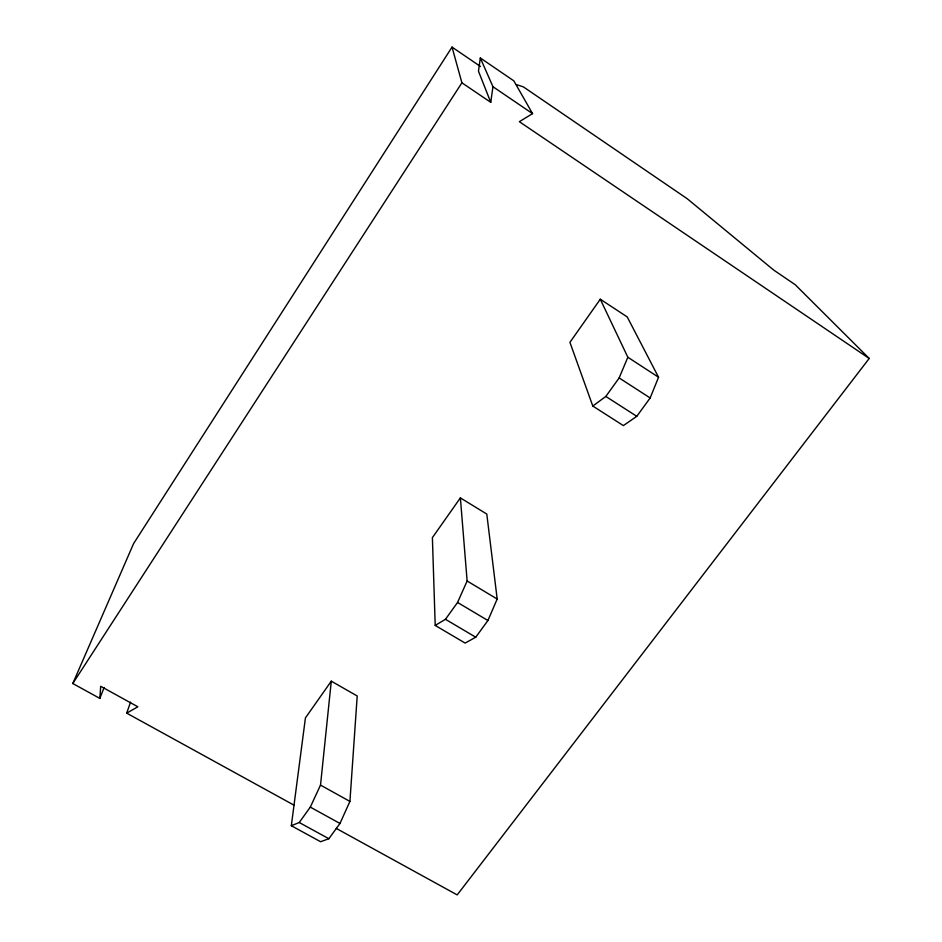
<?xml version="1.0" encoding="UTF-8"?>
<svg xmlns="http://www.w3.org/2000/svg" width="942" height="942" viewBox="0 0 942 942"><rect width="100%" height="100%" fill="white"/><g stroke="black" fill="none" stroke-linecap="round" stroke-linejoin="round"><path stroke-width="1.41" d="M349.918 801.418L357.206 695.985L331.29 681.172L305.432 717.898L291.325 825.722L320.598 841.724L328.852 838.721L339.968 823.461L349.918 801.418L320.515 785.098L331.29 681.172M480.479 66.482L452.03 47.1L133.599 543.569L72.793 683.527L99.84 698.399L100.7 686.294L137.862 706.794L126.687 713.153L293.869 805.092M336.306 828.43L457.2 894.9L869.207 358.466L519.348 121.683L532.56 113.629L513.826 80.847L480.314 57.968L478.477 71.203L490.747 102.325L461.91 82.802L452.03 47.1M490.747 102.325L492.96 86.723L480.314 57.968M126.687 713.153L130.573 702.108M99.84 698.399L104.115 687.507M650.157 397.971L658.552 377.247L627.219 316.924L600.289 299.226L569.922 342.346L592.801 406.049L623.368 425.596L636.78 416.317L650.157 397.971L619.153 377.93L627.843 357.253L600.289 299.226M487.921 620.519L497.188 599.03L486.79 514.061L460.379 497.894L432.39 537.623L435.204 625.429L465.124 643.08L475.745 637.216L487.921 620.519L457.577 602.456L467.126 581.002L460.379 497.894M291.325 825.722L299.238 822.507L310.307 807.117L320.515 785.098M72.793 683.527L461.91 82.802M435.204 625.429L445.46 619.294L457.577 602.456M592.801 406.049L605.836 396.441L619.153 377.93M516.416 84.592L523.411 86.899L687.236 198.738L773.606 270.001L795.26 284.743L869.207 358.466M299.238 822.507L328.852 838.721M310.307 807.117L339.968 823.461M445.46 619.294L475.745 637.216M467.126 581.002L497.188 599.03M605.836 396.441L636.78 416.317M627.843 357.253L658.552 377.247M492.96 86.723L532.56 113.629"/></g></svg>
